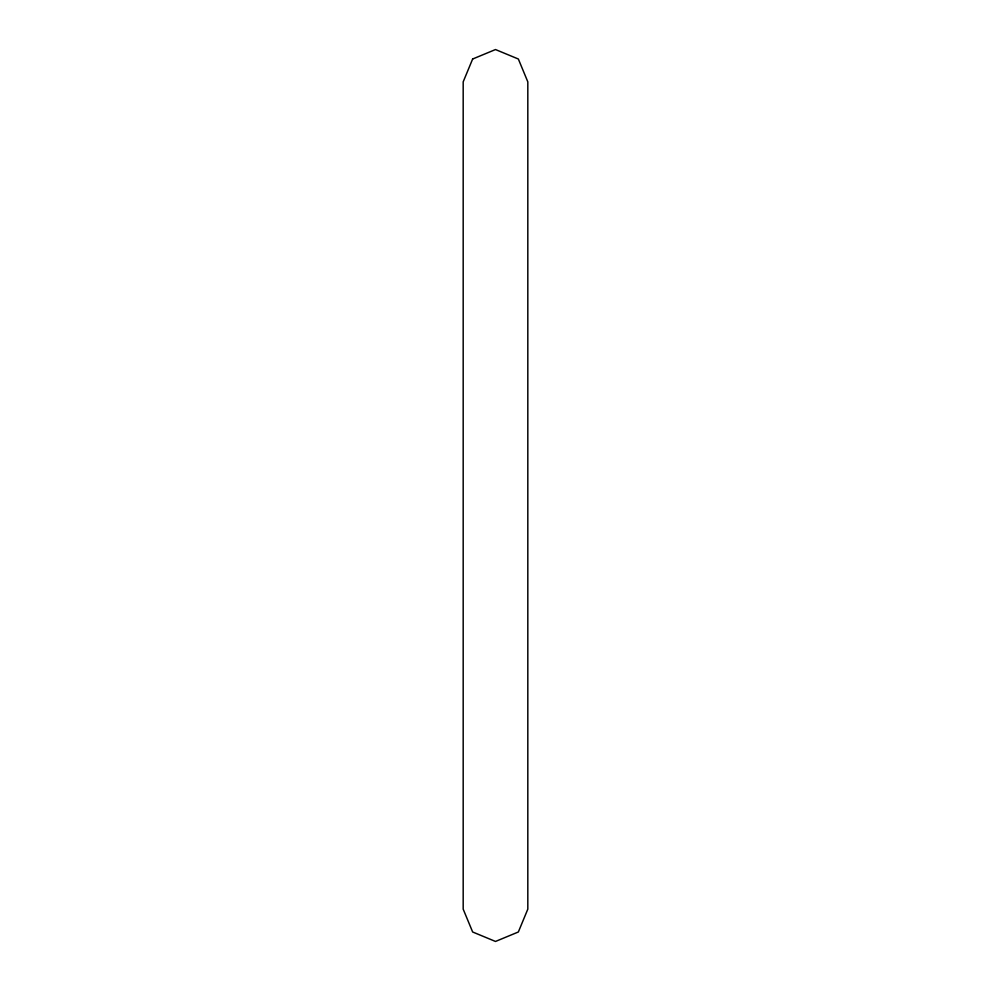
<?xml version="1.0" encoding="UTF-8"?>
<svg xmlns="http://www.w3.org/2000/svg" width="991" height="991" viewBox="0 0 991 991"><rect width="100%" height="100%" fill="white"/><g stroke="black" fill="none" stroke-linecap="round" stroke-linejoin="round"><path stroke-width="1.49" d="M472.645 59.014L463.181 81.869L463.181 909.131L472.645 931.986L495.5 941.45L518.355 931.986L527.819 909.131L527.819 81.869L518.355 59.014L495.5 49.55L472.645 59.014"/></g></svg>
